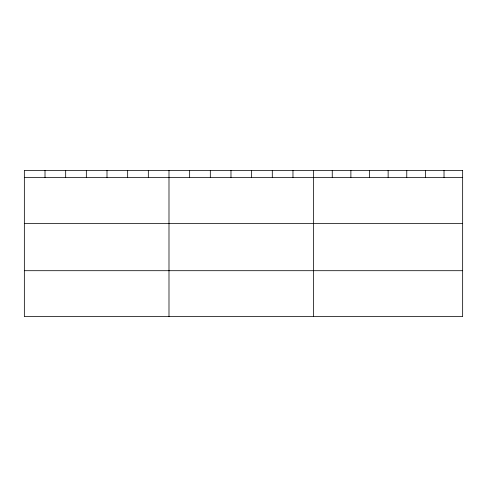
<?xml version="1.0" encoding="UTF-8"?>
<svg xmlns="http://www.w3.org/2000/svg" width="487" height="487" viewBox="0 0 487 487"><rect width="100%" height="100%" fill="white"/><g stroke="black" fill="none" stroke-linecap="round" stroke-linejoin="round"><path stroke-width="0.73" d="M24.35 177.438L462.65 177.438M24.35 223.375L462.65 223.375M24.35 270.699L462.65 270.699M444.022 170.365L444.022 177.438M425.394 170.365L425.394 177.438M406.767 170.365L406.767 177.438M388.139 170.365L388.139 177.438M369.511 170.365L369.511 177.438M350.883 170.365L350.883 177.438M332.256 170.365L332.256 177.438M313.628 170.365L313.628 316.635M292.967 170.365L292.967 177.438M272.3 170.365L272.3 177.438M251.639 170.365L251.639 177.438M230.978 170.365L230.978 177.438M210.317 170.365L210.317 177.438M189.65 170.365L189.65 177.438M168.989 170.365L168.989 316.635M148.328 170.365L148.328 177.438M127.661 170.365L127.661 177.438M107 170.365L107 177.438M86.339 170.365L86.339 177.438M65.678 170.365L65.678 177.438M45.011 170.365L45.011 177.438M462.65 170.365L24.35 170.365L24.35 316.635L462.65 316.635L462.65 170.365"/></g></svg>
